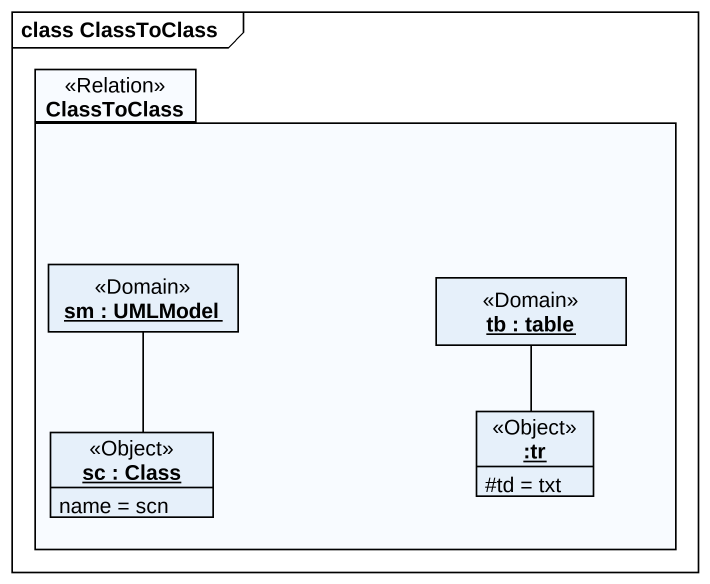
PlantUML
@startuml
mainframe class ClassToClass
hide circle
hide empty members
skinparam classAttributeIconSize 0
package ClassToClass <<Relation>> {
  object "sm : UMLModel" as sm <<Domain>>
  object "tb : table" as tb <<Domain>>
  object ":tr" as tr <<Object>> {
    #td = txt
  }
  object "sc : Class" as sc <<Object>> {
    name = scn
  }
}
sm -- sc
tb -- tr
@enduml
